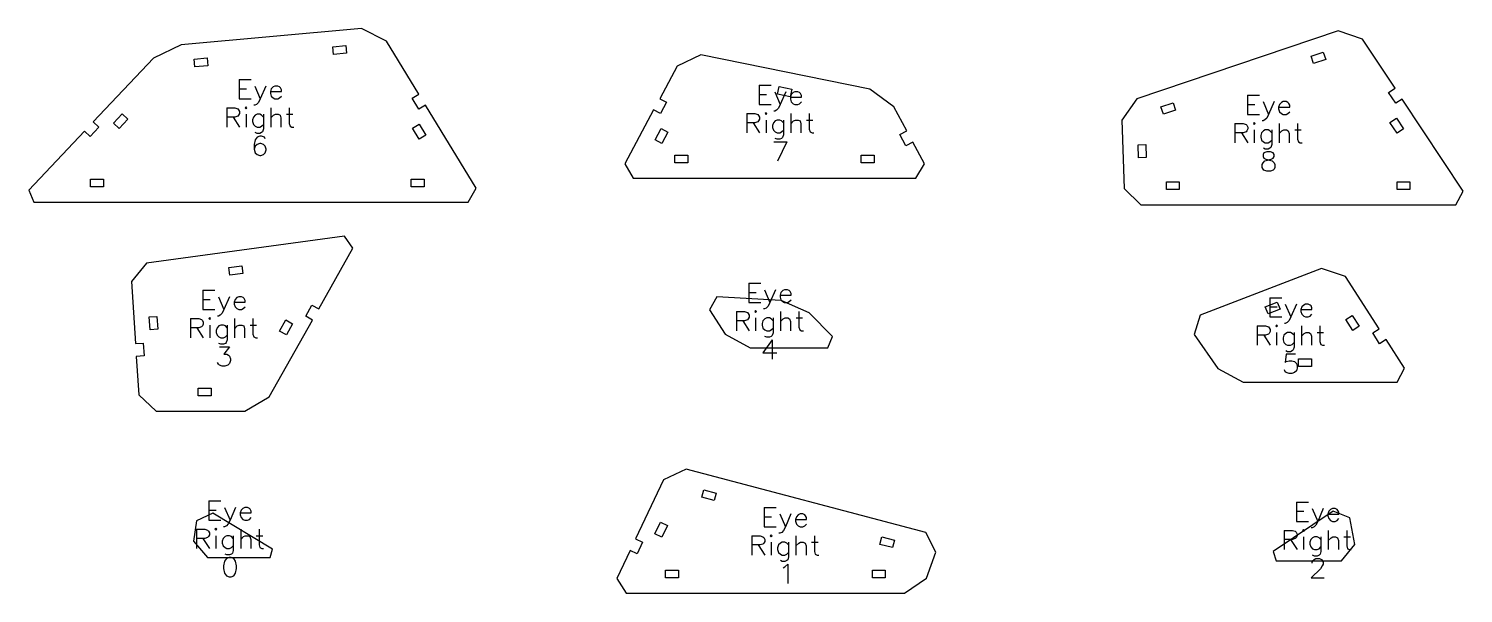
# Model space of a CAD drawing. Header units: metres. Extents: x 17 to 1193, y 15 to 235.
# Drawn here: x 17 to 574, y 15 to 235 of the extents above; entities that cross this region are included whole.
import ezdxf

# ---------------------------------------------------------------- set-up
doc = ezdxf.new("R2010")
doc.units = ezdxf.units.M
doc.layers.add('eye_right_cuts', color=1, linetype='Continuous')
doc.layers.add('eye_right_marks', color=2, linetype='Continuous')

msp = doc.modelspace()

# ---------------------------------------------------------------- linework, layer by layer
at = {"layer": 'eye_right_cuts'}
for points in [[(18.58, 167.15), (187.37, 167.15), (190.42, 172.57), (170.75, 204.86), (168.18, 203.3), (165.58, 207.57), (168.14, 209.13), (155.57, 229.77), (145.94, 234.63), (75.81, 228.34), (65.13, 223.16), (41.7, 198.36), (43.89, 196.3), (40.45, 192.67), (38.27, 194.73), (16.59, 171.77)], [(448.68, 166.1), (571.07, 166.1), (573.91, 171.39), (550.15, 207.27), (547.65, 205.61), (544.89, 209.78), (547.39, 211.44), (534.76, 230.51), (525.24, 233.77), (447.12, 207.37), (441.3, 198.99), (442.13, 172.44)], [(85.87, 223.22), (86.14, 220.23), (81.16, 219.79), (80.89, 222.78)], [(139.75, 228.05), (140.02, 225.06), (135.04, 224.62), (134.77, 227.6)], [(251.48, 176.44), (361.22, 176.44), (364.57, 182.03), (360.04, 190.46), (357.4, 189.04), (355.03, 193.45), (357.67, 194.87), (352.65, 204.22), (343.42, 211.08), (277.72, 224.4), (268.5, 220.07), (261.72, 207.4), (264.36, 205.99), (262, 201.58), (259.36, 203), (248.13, 182.03)], [(519.51, 225.5), (520.47, 222.65), (515.73, 221.05), (514.77, 223.9)], [(313.04, 211.12), (312.44, 208.18), (307.54, 209.17), (308.14, 212.11)], [(52.93, 201.51), (55.11, 199.45), (51.68, 195.82), (49.5, 197.88)], [(461.19, 205.79), (462.15, 202.95), (457.41, 201.35), (456.45, 204.19)], [(170.82, 193.2), (168.26, 191.64), (165.66, 195.91), (168.22, 197.47)], [(262.29, 195.76), (264.93, 194.34), (262.57, 189.93), (259.92, 191.35)], [(550.67, 195.62), (548.17, 193.96), (545.41, 198.13), (547.91, 199.79)], [(447.6, 189.43), (450.6, 189.52), (450.76, 184.52), (447.76, 184.43)], [(267.66, 182.44), (267.66, 185.44), (272.66, 185.44), (272.66, 182.44)], [(340.02, 182.44), (340.02, 185.44), (345.02, 185.44), (345.02, 182.44)], [(40.61, 173.15), (40.61, 176.15), (45.61, 176.15), (45.61, 173.15)], [(165.2, 173.15), (165.2, 176.15), (170.2, 176.15), (170.2, 173.15)], [(458.55, 172.1), (458.55, 175.1), (463.55, 175.1), (463.55, 172.1)], [(548.16, 172.1), (548.16, 175.1), (553.16, 175.1), (553.16, 172.1)], [(66.12, 85.85), (100.59, 85.85), (110.04, 91.39), (126.81, 121.3), (124.19, 122.76), (126.64, 127.12), (129.25, 125.66), (142.5, 149.28), (139.31, 153.96), (62.4, 143.45), (56.51, 136.26), (58.07, 112.18), (61.06, 112.37), (61.39, 107.38), (58.39, 107.19), (59.36, 92.19)], [(99.34, 142.44), (99.75, 139.47), (94.79, 138.8), (94.39, 141.77)], [(488.45, 97.2), (548.17, 97.2), (551.1, 102.54), (543.93, 113.72), (541.4, 112.1), (538.71, 116.31), (541.23, 117.93), (528.2, 138.25), (518.84, 141.32), (471.69, 123.23), (469.36, 115.72), (478.5, 102.43)], [(296.88, 110.47), (327.06, 110.47), (328.91, 114.95), (319.74, 124.08), (308.9, 128.92), (283.97, 130.33), (281.04, 125.34), (287.12, 115.82)], [(501.66, 128.3), (502.73, 125.5), (498.06, 123.71), (496.99, 126.51)], [(63.41, 122.55), (66.41, 122.74), (66.73, 117.75), (63.73, 117.56)], [(533.48, 118.9), (530.96, 117.28), (528.26, 121.49), (530.78, 123.11)], [(116.68, 115.51), (114.07, 116.97), (116.51, 121.34), (119.13, 119.87)], [(509.95, 103.2), (509.95, 106.2), (514.95, 106.2), (514.95, 103.2)], [(82.44, 91.85), (82.44, 94.85), (87.44, 94.85), (87.44, 91.85)], [(248.69, 15.03), (356.79, 15.03), (365.33, 20.99), (369.02, 31.1), (365.07, 38.69), (272.01, 63.28), (263.16, 59.16), (252.33, 36.21), (255.05, 34.93), (252.91, 30.41), (250.2, 31.69), (245.05, 20.77)], [(283.66, 53.99), (282.9, 51.09), (278.06, 52.37), (278.83, 55.27)], [(86.02, 29), (110.45, 29), (111.36, 32.27), (88.15, 46.23), (81.78, 43.22), (80.6, 35.28)], [(501.19, 27.73), (526.53, 27.73), (531.71, 33.97), (529.78, 44.36), (523.36, 47.04), (500.1, 31.29)], [(262.03, 42.7), (264.74, 41.42), (262.61, 36.9), (259.89, 38.18)], [(352.88, 35.7), (352.11, 32.8), (347.28, 34.08), (348.04, 36.98)], [(264.04, 21.03), (264.04, 24.03), (269.04, 24.03), (269.04, 21.03)], [(344.35, 21.03), (344.35, 24.03), (349.35, 24.03), (349.35, 21.03)]]:
    msp.add_lwpolyline(points, close=True, dxfattribs=at)
at = {"layer": 'eye_right_marks'}
for p, q in [((98.33, 214.83), (98.33, 207.33)), ((98.33, 214.83), (102.98, 214.83)), ((104.4, 212.33), (106.55, 207.33)), ((108.69, 212.33), (106.55, 207.33)), ((111.55, 211.97), (110.83, 211.26)), ((112.26, 212.33), (111.55, 211.97)), ((113.33, 212.33), (112.26, 212.33)), ((114.05, 211.97), (113.33, 212.33)), ((114.4, 211.62), (114.05, 211.97)), ((300.35, 212.6), (300.35, 205.1)), ((300.35, 212.6), (304.99, 212.6)), ((98.33, 211.26), (101.19, 211.26)), ((98.33, 207.33), (102.98, 207.33)), ((106.55, 207.33), (105.83, 205.9)), ((110.83, 211.26), (110.48, 210.19)), ((110.48, 210.19), (114.76, 210.19)), ((110.48, 210.19), (110.48, 209.47)), ((110.48, 209.47), (110.83, 208.4)), ((110.83, 208.4), (111.55, 207.69)), ((111.55, 207.69), (112.26, 207.33)), ((112.26, 207.33), (113.33, 207.33)), ((113.33, 207.33), (114.05, 207.69)), ((114.05, 207.69), (114.76, 208.4)), ((114.76, 210.9), (114.4, 211.62)), ((114.76, 210.19), (114.76, 210.9)), ((300.35, 209.03), (303.21, 209.03)), ((306.42, 210.1), (308.56, 205.1)), ((310.71, 210.1), (308.56, 205.1)), ((312.85, 209.03), (312.49, 207.96)), ((312.49, 207.96), (316.78, 207.96)), ((312.49, 207.96), (312.49, 207.24)), ((312.49, 207.24), (312.85, 206.17)), ((313.56, 209.74), (312.85, 209.03)), ((314.28, 210.1), (313.56, 209.74)), ((315.35, 210.1), (314.28, 210.1)), ((316.06, 209.74), (315.35, 210.1)), ((316.42, 209.38), (316.06, 209.74)), ((316.78, 208.67), (316.42, 209.38)), ((316.78, 207.96), (316.78, 208.67)), ((490.03, 208.75), (490.03, 201.25)), ((490.03, 208.75), (494.68, 208.75)), ((496.1, 206.25), (498.25, 201.25)), ((500.39, 206.25), (498.25, 201.25)), ((503.96, 206.25), (503.25, 205.9)), ((505.03, 206.25), (503.96, 206.25)), ((505.75, 205.9), (505.03, 206.25)), ((93.51, 203.83), (93.51, 196.33)), ((93.51, 203.83), (96.73, 203.83)), ((96.73, 203.83), (97.8, 203.47)), ((97.8, 203.47), (98.15, 203.12)), ((98.15, 200.97), (97.8, 200.62)), ((98.15, 203.12), (98.51, 202.4)), ((98.51, 201.69), (98.15, 200.97)), ((98.51, 202.4), (98.51, 201.69)), ((101.01, 204.19), (100.65, 203.83)), ((100.65, 203.83), (101.01, 203.47)), ((101.37, 203.83), (101.01, 204.19)), ((101.01, 203.47), (101.37, 203.83)), ((101.01, 201.33), (101.01, 196.33)), ((104.58, 200.97), (103.87, 200.26)), ((104.4, 204.83), (104.05, 204.83)), ((105.12, 205.19), (104.4, 204.83)), ((105.3, 201.33), (104.58, 200.97)), ((105.83, 205.9), (105.12, 205.19)), ((106.37, 201.33), (105.3, 201.33)), ((107.08, 200.97), (106.37, 201.33)), ((107.8, 200.26), (107.08, 200.97)), ((107.8, 201.33), (107.8, 195.62)), ((110.65, 203.83), (110.65, 196.33)), ((110.65, 199.9), (111.73, 200.97)), ((111.73, 200.97), (112.44, 201.33)), ((112.44, 201.33), (113.51, 201.33)), ((113.51, 201.33), (114.23, 200.97)), ((114.23, 200.97), (114.58, 199.9)), ((116.73, 201.33), (119.23, 201.33)), ((117.8, 203.83), (117.8, 197.76)), ((295.53, 201.6), (295.53, 194.1)), ((295.53, 201.6), (298.74, 201.6)), ((298.74, 201.6), (299.81, 201.24)), ((299.81, 201.24), (300.17, 200.88)), ((300.17, 200.88), (300.53, 200.17)), ((300.35, 205.1), (304.99, 205.1)), ((303.03, 201.96), (302.67, 201.6)), ((302.67, 201.6), (303.03, 201.24)), ((303.39, 201.6), (303.03, 201.96)), ((303.03, 201.24), (303.39, 201.6)), ((306.42, 202.6), (306.06, 202.6)), ((307.14, 202.96), (306.42, 202.6)), ((307.85, 203.67), (307.14, 202.96)), ((308.56, 205.1), (307.85, 203.67)), ((312.67, 201.6), (312.67, 194.1)), ((312.85, 206.17), (313.56, 205.46)), ((313.56, 205.46), (314.28, 205.1)), ((314.28, 205.1), (315.35, 205.1)), ((315.35, 205.1), (316.06, 205.46)), ((316.06, 205.46), (316.78, 206.17)), ((319.81, 201.6), (319.81, 195.53)), ((490.03, 205.18), (492.89, 205.18)), ((490.03, 201.25), (494.68, 201.25)), ((498.25, 201.25), (497.53, 199.82)), ((502.53, 205.18), (502.18, 204.11)), ((502.18, 204.11), (506.46, 204.11)), ((502.18, 204.11), (502.18, 203.4)), ((502.18, 203.4), (502.53, 202.32)), ((503.25, 205.9), (502.53, 205.18)), ((502.53, 202.32), (503.25, 201.61)), ((503.25, 201.61), (503.96, 201.25)), ((503.96, 201.25), (505.03, 201.25)), ((505.03, 201.25), (505.75, 201.61)), ((506.1, 205.54), (505.75, 205.9)), ((505.75, 201.61), (506.46, 202.32)), ((506.46, 204.82), (506.1, 205.54)), ((506.46, 204.11), (506.46, 204.82)), ((96.73, 200.26), (93.51, 200.26)), ((96.01, 200.26), (98.51, 196.33)), ((97.8, 200.62), (96.73, 200.26)), ((103.87, 200.26), (103.51, 199.19)), ((103.51, 199.19), (103.51, 198.47)), ((103.51, 198.47), (103.87, 197.4)), ((103.87, 197.4), (104.58, 196.69)), ((104.58, 196.69), (105.3, 196.33)), ((105.3, 196.33), (106.37, 196.33)), ((106.37, 196.33), (107.08, 196.69)), ((107.08, 196.69), (107.8, 197.4)), ((107.8, 195.62), (107.44, 194.54)), ((114.58, 199.9), (114.58, 196.33)), ((117.8, 197.76), (118.15, 196.69)), ((118.15, 196.69), (118.87, 196.33)), ((118.87, 196.33), (119.58, 196.33)), ((298.74, 198.03), (295.53, 198.03)), ((298.03, 198.03), (300.53, 194.1)), ((299.81, 198.38), (298.74, 198.03)), ((300.17, 198.74), (299.81, 198.38)), ((300.53, 199.46), (300.17, 198.74)), ((300.53, 200.17), (300.53, 199.46)), ((303.03, 199.1), (303.03, 194.1)), ((305.89, 198.03), (305.53, 196.96)), ((305.53, 196.96), (305.53, 196.24)), ((305.53, 196.24), (305.89, 195.17)), ((306.6, 198.74), (305.89, 198.03)), ((305.89, 195.17), (306.6, 194.46)), ((307.31, 199.1), (306.6, 198.74)), ((308.39, 199.1), (307.31, 199.1)), ((309.1, 198.74), (308.39, 199.1)), ((309.81, 198.03), (309.1, 198.74)), ((309.1, 194.46), (309.81, 195.17)), ((309.81, 199.1), (309.81, 193.38)), ((312.67, 197.67), (313.74, 198.74)), ((313.74, 198.74), (314.46, 199.1)), ((314.46, 199.1), (315.53, 199.1)), ((315.53, 199.1), (316.24, 198.74)), ((316.24, 198.74), (316.6, 197.67)), ((316.6, 197.67), (316.6, 194.1)), ((318.74, 199.1), (321.24, 199.1)), ((319.81, 195.53), (320.17, 194.46)), ((485.21, 197.75), (485.21, 190.25)), ((485.21, 197.75), (488.43, 197.75)), ((488.43, 197.75), (489.5, 197.4)), ((489.5, 197.4), (489.85, 197.04)), ((489.85, 197.04), (490.21, 196.32)), ((490.21, 195.61), (489.85, 194.9)), ((490.21, 196.32), (490.21, 195.61)), ((492.71, 198.11), (492.35, 197.75)), ((492.35, 197.75), (492.71, 197.4)), ((493.07, 197.75), (492.71, 198.11)), ((492.71, 197.4), (493.07, 197.75)), ((492.71, 195.25), (492.71, 190.25)), ((496.1, 198.75), (495.75, 198.75)), ((496.82, 199.11), (496.1, 198.75)), ((497, 195.25), (496.28, 194.9)), ((497.53, 199.82), (496.82, 199.11)), ((498.07, 195.25), (497, 195.25)), ((498.78, 194.9), (498.07, 195.25)), ((499.5, 195.25), (499.5, 189.54)), ((502.35, 197.75), (502.35, 190.25)), ((503.43, 194.9), (504.14, 195.25)), ((504.14, 195.25), (505.21, 195.25)), ((505.21, 195.25), (505.93, 194.9)), ((508.43, 195.25), (510.93, 195.25)), ((509.5, 197.75), (509.5, 191.68)), ((104.58, 191.4), (104.23, 189.62)), ((104.23, 189.62), (104.23, 187.83)), ((105.3, 193.83), (104.58, 194.19)), ((105.3, 192.47), (104.58, 191.4)), ((105.3, 189.62), (104.58, 188.9)), ((106.37, 193.83), (105.3, 193.83)), ((106.37, 192.83), (105.3, 192.47)), ((106.37, 189.97), (105.3, 189.62)), ((107.08, 194.19), (106.37, 193.83)), ((107.08, 192.83), (106.37, 192.83)), ((106.73, 189.97), (106.37, 189.97)), ((107.8, 189.62), (106.73, 189.97)), ((107.44, 194.54), (107.08, 194.19)), ((108.15, 192.47), (107.08, 192.83)), ((108.51, 188.9), (107.8, 189.62)), ((108.51, 191.76), (108.15, 192.47)), ((306.06, 190.6), (311.06, 190.6)), ((306.6, 194.46), (307.31, 194.1)), ((307.31, 191.6), (306.6, 191.96)), ((307.31, 194.1), (308.39, 194.1)), ((308.39, 191.6), (307.31, 191.6)), ((311.06, 190.6), (307.49, 183.1)), ((308.39, 194.1), (309.1, 194.46)), ((309.1, 191.96), (308.39, 191.6)), ((309.46, 192.31), (309.1, 191.96)), ((309.81, 193.38), (309.46, 192.31)), ((320.17, 194.46), (320.89, 194.1)), ((320.89, 194.1), (321.6, 194.1)), ((488.43, 194.18), (485.21, 194.18)), ((487.71, 194.18), (490.21, 190.25)), ((489.5, 194.54), (488.43, 194.18)), ((489.85, 194.9), (489.5, 194.54)), ((495.57, 194.18), (495.21, 193.11)), ((495.21, 193.11), (495.21, 192.4)), ((495.21, 192.4), (495.57, 191.32)), ((496.28, 194.9), (495.57, 194.18)), ((495.57, 191.32), (496.28, 190.61)), ((496.28, 190.61), (497, 190.25)), ((497, 190.25), (498.07, 190.25)), ((498.07, 190.25), (498.78, 190.61)), ((499.5, 194.18), (498.78, 194.9)), ((498.78, 190.61), (499.5, 191.32)), ((499.5, 189.54), (499.14, 188.47)), ((502.35, 193.82), (503.43, 194.9)), ((505.93, 194.9), (506.28, 193.82)), ((506.28, 193.82), (506.28, 190.25)), ((509.5, 191.68), (509.85, 190.61)), ((509.85, 190.61), (510.57, 190.25)), ((510.57, 190.25), (511.28, 190.25)), ((104.58, 188.9), (104.23, 187.83)), ((104.23, 187.83), (104.58, 186.4)), ((104.58, 186.4), (105.3, 185.69)), ((105.3, 185.69), (106.37, 185.33)), ((106.37, 185.33), (106.73, 185.33)), ((106.73, 185.33), (107.8, 185.69)), ((107.8, 185.69), (108.51, 186.4)), ((108.87, 187.83), (108.51, 188.9)), ((108.51, 186.4), (108.87, 187.47)), ((108.87, 187.47), (108.87, 187.83)), ((496.46, 186.4), (496.1, 185.68)), ((496.1, 185.68), (496.1, 184.97)), ((496.1, 184.97), (496.46, 184.25)), ((497, 187.75), (496.28, 188.11)), ((497.53, 186.75), (496.46, 186.4)), ((496.46, 184.25), (497.18, 183.9)), ((498.07, 187.75), (497, 187.75)), ((498.96, 186.75), (497.53, 186.75)), ((498.78, 188.11), (498.07, 187.75)), ((499.14, 188.47), (498.78, 188.11)), ((500.03, 186.4), (498.96, 186.75)), ((499.32, 183.9), (500.03, 184.25)), ((500.39, 185.68), (500.03, 186.4)), ((500.03, 184.25), (500.39, 184.97)), ((500.39, 184.97), (500.39, 185.68)), ((495.75, 181.75), (496.1, 182.47)), ((495.75, 180.68), (495.75, 181.75)), ((496.1, 179.97), (495.75, 180.68)), ((496.1, 182.47), (496.82, 183.18)), ((496.46, 179.61), (496.1, 179.97)), ((497.53, 179.25), (496.46, 179.61)), ((496.82, 183.18), (497.89, 183.54)), ((497.18, 183.9), (498.6, 183.54)), ((498.96, 179.25), (497.53, 179.25)), ((497.89, 183.54), (499.32, 183.9)), ((498.6, 183.54), (499.68, 183.18)), ((500.03, 179.61), (498.96, 179.25)), ((499.68, 183.18), (500.39, 182.47)), ((500.39, 179.97), (500.03, 179.61)), ((500.39, 182.47), (500.75, 181.75)), ((500.75, 180.68), (500.39, 179.97)), ((500.75, 181.75), (500.75, 180.68)), ((296.32, 135.61), (296.32, 128.11)), ((296.32, 135.61), (300.96, 135.61)), ((84.24, 132.88), (84.24, 125.38)), ((84.24, 132.88), (88.89, 132.88)), ((84.24, 129.31), (87.1, 129.31)), ((90.31, 130.38), (92.46, 125.38)), ((94.6, 130.38), (92.46, 125.38)), ((96.74, 129.31), (96.39, 128.24)), ((96.39, 128.24), (100.67, 128.24)), ((96.39, 128.24), (96.39, 127.52)), ((97.46, 130.02), (96.74, 129.31)), ((98.17, 130.38), (97.46, 130.02)), ((99.24, 130.38), (98.17, 130.38)), ((99.96, 130.02), (99.24, 130.38)), ((100.31, 129.67), (99.96, 130.02)), ((100.67, 128.95), (100.31, 129.67)), ((100.67, 128.24), (100.67, 128.95)), ((296.32, 132.04), (299.18, 132.04)), ((302.39, 133.11), (304.53, 128.11)), ((306.68, 133.11), (304.53, 128.11)), ((308.82, 132.04), (308.46, 130.97)), ((308.46, 130.97), (312.75, 130.97)), ((308.46, 130.97), (308.46, 130.26)), ((308.46, 130.26), (308.82, 129.19)), ((309.53, 132.76), (308.82, 132.04)), ((308.82, 129.19), (309.53, 128.47)), ((310.25, 133.11), (309.53, 132.76)), ((309.53, 128.47), (310.25, 128.11)), ((311.32, 133.11), (310.25, 133.11)), ((312.03, 132.76), (311.32, 133.11)), ((311.32, 128.11), (312.03, 128.47)), ((312.39, 132.4), (312.03, 132.76)), ((312.03, 128.47), (312.75, 129.19)), ((312.75, 131.69), (312.39, 132.4)), ((312.75, 130.97), (312.75, 131.69)), ((498.7, 130), (498.7, 122.5)), ((498.7, 130), (503.35, 130)), ((84.24, 125.38), (88.89, 125.38)), ((90.31, 122.88), (89.96, 122.88)), ((91.03, 123.24), (90.31, 122.88)), ((91.74, 123.95), (91.03, 123.24)), ((92.46, 125.38), (91.74, 123.95)), ((96.39, 127.52), (96.74, 126.45)), ((96.74, 126.45), (97.46, 125.74)), ((97.46, 125.74), (98.17, 125.38)), ((98.17, 125.38), (99.24, 125.38)), ((99.24, 125.38), (99.96, 125.74)), ((99.96, 125.74), (100.67, 126.45)), ((291.5, 124.61), (291.5, 117.11)), ((291.5, 124.61), (294.71, 124.61)), ((294.71, 124.61), (295.78, 124.26)), ((295.78, 124.26), (296.14, 123.9)), ((296.14, 123.9), (296.5, 123.19)), ((296.32, 128.11), (300.96, 128.11)), ((296.5, 123.19), (296.5, 122.47)), ((299, 124.97), (298.64, 124.61)), ((298.64, 124.61), (299, 124.26)), ((299.35, 124.61), (299, 124.97)), ((299, 124.26), (299.35, 124.61)), ((302.39, 125.61), (302.03, 125.61)), ((303.1, 125.97), (302.39, 125.61)), ((303.82, 126.69), (303.1, 125.97)), ((304.53, 128.11), (303.82, 126.69)), ((308.64, 124.61), (308.64, 117.11)), ((310.25, 128.11), (311.32, 128.11)), ((315.78, 124.61), (315.78, 118.54)), ((498.7, 126.43), (501.56, 126.43)), ((504.77, 127.5), (506.92, 122.5)), ((509.06, 127.5), (506.92, 122.5)), ((511.2, 126.43), (510.85, 125.36)), ((510.85, 125.36), (515.13, 125.36)), ((510.85, 125.36), (510.85, 124.64)), ((510.85, 124.64), (511.2, 123.57)), ((511.92, 127.14), (511.2, 126.43)), ((511.2, 123.57), (511.92, 122.86)), ((512.63, 127.5), (511.92, 127.14)), ((511.92, 122.86), (512.63, 122.5)), ((513.7, 127.5), (512.63, 127.5)), ((514.42, 127.14), (513.7, 127.5)), ((513.7, 122.5), (514.42, 122.86)), ((514.77, 126.79), (514.42, 127.14)), ((514.42, 122.86), (515.13, 123.57)), ((515.13, 126.07), (514.77, 126.79)), ((515.13, 125.36), (515.13, 126.07)), ((79.42, 121.88), (79.42, 114.38)), ((79.42, 121.88), (82.64, 121.88)), ((82.64, 118.31), (79.42, 118.31)), ((81.92, 118.31), (84.42, 114.38)), ((82.64, 121.88), (83.71, 121.52)), ((83.71, 118.67), (82.64, 118.31)), ((83.71, 121.52), (84.06, 121.17)), ((84.06, 119.02), (83.71, 118.67)), ((84.06, 121.17), (84.42, 120.45)), ((84.42, 119.74), (84.06, 119.02)), ((84.42, 120.45), (84.42, 119.74)), ((86.92, 122.24), (86.56, 121.88)), ((86.56, 121.88), (86.92, 121.52)), ((87.28, 121.88), (86.92, 122.24)), ((86.92, 121.52), (87.28, 121.88)), ((86.92, 119.38), (86.92, 114.38)), ((89.78, 118.31), (89.42, 117.24)), ((89.42, 117.24), (89.42, 116.52)), ((90.49, 119.02), (89.78, 118.31)), ((91.21, 119.38), (90.49, 119.02)), ((92.28, 119.38), (91.21, 119.38)), ((92.99, 119.02), (92.28, 119.38)), ((93.71, 118.31), (92.99, 119.02)), ((93.71, 119.38), (93.71, 113.67)), ((96.56, 121.88), (96.56, 114.38)), ((96.56, 117.95), (97.64, 119.02)), ((97.64, 119.02), (98.35, 119.38)), ((98.35, 119.38), (99.42, 119.38)), ((99.42, 119.38), (100.14, 119.02)), ((100.14, 119.02), (100.49, 117.95)), ((100.49, 117.95), (100.49, 114.38)), ((102.64, 119.38), (105.14, 119.38)), ((103.71, 121.88), (103.71, 115.81)), ((294.71, 121.04), (291.5, 121.04)), ((294, 121.04), (296.5, 117.11)), ((295.78, 121.4), (294.71, 121.04)), ((296.14, 121.76), (295.78, 121.4)), ((296.5, 122.47), (296.14, 121.76)), ((299, 122.11), (299, 117.11)), ((301.85, 121.04), (301.5, 119.97)), ((301.5, 119.97), (301.5, 119.26)), ((301.5, 119.26), (301.85, 118.19)), ((302.57, 121.76), (301.85, 121.04)), ((301.85, 118.19), (302.57, 117.47)), ((303.28, 122.11), (302.57, 121.76)), ((302.57, 117.47), (303.28, 117.11)), ((304.35, 122.11), (303.28, 122.11)), ((303.28, 117.11), (304.35, 117.11)), ((305.07, 121.76), (304.35, 122.11)), ((304.35, 117.11), (305.07, 117.47)), ((305.78, 121.04), (305.07, 121.76)), ((305.07, 117.47), (305.78, 118.19)), ((305.78, 122.11), (305.78, 116.4)), ((308.64, 120.69), (309.71, 121.76)), ((309.71, 121.76), (310.43, 122.11)), ((310.43, 122.11), (311.5, 122.11)), ((311.5, 122.11), (312.21, 121.76)), ((312.21, 121.76), (312.57, 120.69)), ((312.57, 120.69), (312.57, 117.11)), ((314.71, 122.11), (317.21, 122.11)), ((315.78, 118.54), (316.14, 117.47)), ((316.14, 117.47), (316.85, 117.11)), ((316.85, 117.11), (317.57, 117.11)), ((493.88, 119), (493.88, 111.5)), ((493.88, 119), (497.1, 119)), ((497.1, 119), (498.17, 118.64)), ((498.17, 118.64), (498.52, 118.29)), ((498.52, 118.29), (498.88, 117.57)), ((498.7, 122.5), (503.35, 122.5)), ((498.88, 117.57), (498.88, 116.86)), ((501.38, 119.36), (501.02, 119)), ((501.02, 119), (501.38, 118.64)), ((501.74, 119), (501.38, 119.36)), ((501.38, 118.64), (501.74, 119)), ((504.77, 120), (504.42, 120)), ((505.49, 120.36), (504.77, 120)), ((506.2, 121.07), (505.49, 120.36)), ((506.92, 122.5), (506.2, 121.07)), ((511.02, 119), (511.02, 111.5)), ((512.63, 122.5), (513.7, 122.5)), ((518.17, 119), (518.17, 112.93)), ((89.42, 116.52), (89.78, 115.45)), ((89.78, 115.45), (90.49, 114.74)), ((90.49, 114.74), (91.21, 114.38)), ((91.21, 111.88), (90.49, 112.24)), ((91.21, 114.38), (92.28, 114.38)), ((92.28, 111.88), (91.21, 111.88)), ((92.28, 114.38), (92.99, 114.74)), ((92.99, 112.24), (92.28, 111.88)), ((92.99, 114.74), (93.71, 115.45)), ((93.35, 112.59), (92.99, 112.24)), ((93.71, 113.67), (93.35, 112.59)), ((103.71, 115.81), (104.06, 114.74)), ((104.06, 114.74), (104.78, 114.38)), ((104.78, 114.38), (105.49, 114.38)), ((305.43, 113.61), (301.85, 108.61)), ((303.28, 114.61), (302.57, 114.97)), ((304.35, 114.61), (303.28, 114.61)), ((305.07, 114.97), (304.35, 114.61)), ((305.43, 115.33), (305.07, 114.97)), ((305.78, 116.4), (305.43, 115.33)), ((305.43, 113.61), (305.43, 106.11)), ((497.1, 115.43), (493.88, 115.43)), ((496.38, 115.43), (498.88, 111.5)), ((498.17, 115.79), (497.1, 115.43)), ((498.52, 116.14), (498.17, 115.79)), ((498.88, 116.86), (498.52, 116.14)), ((501.38, 116.5), (501.38, 111.5)), ((504.24, 115.43), (503.88, 114.36)), ((503.88, 114.36), (503.88, 113.64)), ((503.88, 113.64), (504.24, 112.57)), ((504.95, 116.14), (504.24, 115.43)), ((504.24, 112.57), (504.95, 111.86)), ((505.67, 116.5), (504.95, 116.14)), ((504.95, 111.86), (505.67, 111.5)), ((506.74, 116.5), (505.67, 116.5)), ((505.67, 111.5), (506.74, 111.5)), ((507.45, 116.14), (506.74, 116.5)), ((506.74, 111.5), (507.45, 111.86)), ((508.17, 115.43), (507.45, 116.14)), ((507.45, 111.86), (508.17, 112.57)), ((508.17, 116.5), (508.17, 110.79)), ((511.02, 115.07), (512.1, 116.14)), ((512.1, 116.14), (512.81, 116.5)), ((512.81, 116.5), (513.88, 116.5)), ((513.88, 116.5), (514.6, 116.14)), ((514.6, 116.14), (514.95, 115.07)), ((514.95, 115.07), (514.95, 111.5)), ((517.1, 116.5), (519.6, 116.5)), ((518.17, 112.93), (518.52, 111.86)), ((518.52, 111.86), (519.24, 111.5)), ((519.24, 111.5), (519.95, 111.5)), ((90.67, 110.88), (94.6, 110.88)), ((94.6, 110.88), (92.46, 108.02)), ((92.46, 108.02), (93.53, 108.02)), ((93.53, 108.02), (94.24, 107.67)), ((94.24, 107.67), (94.6, 107.31)), ((94.6, 107.31), (94.96, 106.24)), ((94.96, 106.24), (94.96, 105.52)), ((301.85, 108.61), (307.21, 108.61)), ((505.13, 108), (504.77, 104.79)), ((505.67, 109), (504.95, 109.36)), ((508.7, 108), (505.13, 108)), ((506.74, 109), (505.67, 109)), ((507.45, 109.36), (506.74, 109)), ((507.81, 109.72), (507.45, 109.36)), ((508.17, 110.79), (507.81, 109.72)), ((90.31, 104.09), (89.96, 104.81)), ((90.67, 103.74), (90.31, 104.09)), ((91.74, 103.38), (90.67, 103.74)), ((92.81, 103.38), (91.74, 103.38)), ((93.89, 103.74), (92.81, 103.38)), ((94.6, 104.45), (93.89, 103.74)), ((94.96, 105.52), (94.6, 104.45)), ((504.77, 101.22), (504.42, 101.93)), ((504.77, 104.79), (505.13, 105.14)), ((505.13, 100.86), (504.77, 101.22)), ((505.13, 105.14), (506.2, 105.5)), ((506.2, 100.5), (505.13, 100.86)), ((506.2, 105.5), (507.27, 105.5)), ((507.27, 100.5), (506.2, 100.5)), ((507.27, 105.5), (508.35, 105.14)), ((508.35, 100.86), (507.27, 100.5)), ((508.35, 105.14), (509.06, 104.43)), ((509.06, 101.57), (508.35, 100.86)), ((509.06, 104.43), (509.42, 103.36)), ((509.42, 102.64), (509.06, 101.57)), ((509.42, 103.36), (509.42, 102.64)), ((86.62, 50.94), (86.62, 43.44)), ((86.62, 50.94), (91.26, 50.94)), ((509.13, 50.52), (509.13, 43.02)), ((509.13, 50.52), (513.78, 50.52)), ((86.62, 47.37), (89.48, 47.37)), ((92.69, 48.44), (94.83, 43.44)), ((96.98, 48.44), (94.83, 43.44)), ((99.12, 47.37), (98.76, 46.3)), ((98.76, 46.3), (103.05, 46.3)), ((98.76, 46.3), (98.76, 45.58)), ((98.76, 45.58), (99.12, 44.51)), ((99.83, 48.08), (99.12, 47.37)), ((100.55, 48.44), (99.83, 48.08)), ((101.62, 48.44), (100.55, 48.44)), ((102.33, 48.08), (101.62, 48.44)), ((102.69, 47.73), (102.33, 48.08)), ((103.05, 47.01), (102.69, 47.73)), ((103.05, 46.3), (103.05, 47.01)), ((302.34, 48.4), (302.34, 40.9)), ((302.34, 48.4), (306.98, 48.4)), ((302.34, 44.83), (305.19, 44.83)), ((308.41, 45.9), (310.55, 40.9)), ((312.69, 45.9), (310.55, 40.9)), ((314.84, 44.83), (314.48, 43.75)), ((315.55, 45.54), (314.84, 44.83)), ((316.26, 45.9), (315.55, 45.54)), ((317.34, 45.9), (316.26, 45.9)), ((318.05, 45.54), (317.34, 45.9)), ((318.41, 45.18), (318.05, 45.54)), ((318.76, 44.47), (318.41, 45.18)), ((509.13, 46.95), (511.99, 46.95)), ((515.21, 48.02), (517.35, 43.02)), ((519.49, 48.02), (517.35, 43.02)), ((521.63, 46.95), (521.28, 45.88)), ((521.28, 45.88), (525.56, 45.88)), ((521.28, 45.88), (521.28, 45.16)), ((521.28, 45.16), (521.63, 44.09)), ((522.35, 47.66), (521.63, 46.95)), ((523.06, 48.02), (522.35, 47.66)), ((524.13, 48.02), (523.06, 48.02)), ((524.85, 47.66), (524.13, 48.02)), ((525.21, 47.3), (524.85, 47.66)), ((525.56, 46.59), (525.21, 47.3)), ((525.56, 45.88), (525.56, 46.59)), ((81.8, 39.94), (81.8, 32.44)), ((81.8, 39.94), (85.01, 39.94)), ((85.01, 39.94), (86.08, 39.58)), ((86.08, 39.58), (86.44, 39.23)), ((86.44, 39.23), (86.8, 38.51)), ((86.62, 43.44), (91.26, 43.44)), ((89.3, 40.3), (88.94, 39.94)), ((88.94, 39.94), (89.3, 39.58)), ((89.65, 39.94), (89.3, 40.3)), ((89.3, 39.58), (89.65, 39.94)), ((92.69, 40.94), (92.33, 40.94)), ((93.4, 41.3), (92.69, 40.94)), ((94.12, 42.01), (93.4, 41.3)), ((94.83, 43.44), (94.12, 42.01)), ((98.94, 39.94), (98.94, 32.44)), ((99.12, 44.51), (99.83, 43.8)), ((99.83, 43.8), (100.55, 43.44)), ((100.55, 43.44), (101.62, 43.44)), ((101.62, 43.44), (102.33, 43.8)), ((102.33, 43.8), (103.05, 44.51)), ((106.08, 39.94), (106.08, 33.87)), ((302.34, 40.9), (306.98, 40.9)), ((309.84, 39.47), (309.12, 38.75)), ((310.55, 40.9), (309.84, 39.47)), ((314.48, 43.75), (318.76, 43.75)), ((314.48, 43.75), (314.48, 43.04)), ((314.48, 43.04), (314.84, 41.97)), ((314.84, 41.97), (315.55, 41.25)), ((315.55, 41.25), (316.26, 40.9)), ((316.26, 40.9), (317.34, 40.9)), ((317.34, 40.9), (318.05, 41.25)), ((318.05, 41.25), (318.76, 41.97)), ((318.76, 43.75), (318.76, 44.47)), ((504.31, 39.52), (504.31, 32.02)), ((504.31, 39.52), (507.53, 39.52)), ((507.53, 39.52), (508.6, 39.16)), ((508.6, 39.16), (508.96, 38.8)), ((509.13, 43.02), (513.78, 43.02)), ((511.81, 39.88), (511.46, 39.52)), ((511.46, 39.52), (511.81, 39.16)), ((512.17, 39.52), (511.81, 39.88)), ((511.81, 39.16), (512.17, 39.52)), ((515.21, 40.52), (514.85, 40.52)), ((515.92, 40.88), (515.21, 40.52)), ((516.63, 41.59), (515.92, 40.88)), ((517.35, 43.02), (516.63, 41.59)), ((521.46, 39.52), (521.46, 32.02)), ((521.63, 44.09), (522.35, 43.38)), ((522.35, 43.38), (523.06, 43.02)), ((523.06, 43.02), (524.13, 43.02)), ((524.13, 43.02), (524.85, 43.38)), ((524.85, 43.38), (525.56, 44.09)), ((528.6, 39.52), (528.6, 33.45)), ((85.01, 36.37), (81.8, 36.37)), ((84.3, 36.37), (86.8, 32.44)), ((86.08, 36.73), (85.01, 36.37)), ((86.44, 37.08), (86.08, 36.73)), ((86.8, 37.8), (86.44, 37.08)), ((86.8, 38.51), (86.8, 37.8)), ((89.3, 37.44), (89.3, 32.44)), ((92.15, 36.37), (91.8, 35.3)), ((91.8, 35.3), (91.8, 34.58)), ((91.8, 34.58), (92.15, 33.51)), ((92.87, 37.08), (92.15, 36.37)), ((92.15, 33.51), (92.87, 32.8)), ((93.58, 37.44), (92.87, 37.08)), ((94.65, 37.44), (93.58, 37.44)), ((95.37, 37.08), (94.65, 37.44)), ((96.08, 36.37), (95.37, 37.08)), ((95.37, 32.8), (96.08, 33.51)), ((96.08, 37.44), (96.08, 31.73)), ((98.94, 36.01), (100.01, 37.08)), ((100.01, 37.08), (100.73, 37.44)), ((100.73, 37.44), (101.8, 37.44)), ((101.8, 37.44), (102.51, 37.08)), ((102.51, 37.08), (102.87, 36.01)), ((102.87, 36.01), (102.87, 32.44)), ((105.01, 37.44), (107.51, 37.44)), ((106.08, 33.87), (106.44, 32.8)), ((297.51, 37.4), (297.51, 29.9)), ((297.51, 37.4), (300.73, 37.4)), ((300.73, 33.83), (297.51, 33.83)), ((300.01, 33.83), (302.51, 29.9)), ((300.73, 37.4), (301.8, 37.04)), ((301.8, 34.18), (300.73, 33.83)), ((301.8, 37.04), (302.16, 36.68)), ((302.16, 34.54), (301.8, 34.18)), ((302.16, 36.68), (302.51, 35.97)), ((302.51, 35.25), (302.16, 34.54)), ((302.51, 35.97), (302.51, 35.25)), ((305.01, 37.75), (304.66, 37.4)), ((304.66, 37.4), (305.01, 37.04)), ((305.37, 37.4), (305.01, 37.75)), ((305.01, 37.04), (305.37, 37.4)), ((305.01, 34.9), (305.01, 29.9)), ((307.87, 33.83), (307.51, 32.75)), ((308.59, 34.54), (307.87, 33.83)), ((308.41, 38.4), (308.05, 38.4)), ((309.12, 38.75), (308.41, 38.4)), ((309.3, 34.9), (308.59, 34.54)), ((310.37, 34.9), (309.3, 34.9)), ((311.09, 34.54), (310.37, 34.9)), ((311.8, 33.83), (311.09, 34.54)), ((311.8, 34.9), (311.8, 29.18)), ((314.66, 37.4), (314.66, 29.9)), ((314.66, 33.47), (315.73, 34.54)), ((315.73, 34.54), (316.44, 34.9)), ((316.44, 34.9), (317.51, 34.9)), ((317.51, 34.9), (318.23, 34.54)), ((318.23, 34.54), (318.59, 33.47)), ((318.59, 33.47), (318.59, 29.9)), ((320.73, 34.9), (323.23, 34.9)), ((321.8, 37.4), (321.8, 31.33)), ((507.53, 35.95), (504.31, 35.95)), ((506.81, 35.95), (509.31, 32.02)), ((508.6, 36.3), (507.53, 35.95)), ((508.96, 36.66), (508.6, 36.3)), ((508.96, 38.8), (509.31, 38.09)), ((509.31, 37.38), (508.96, 36.66)), ((509.31, 38.09), (509.31, 37.38)), ((511.81, 37.02), (511.81, 32.02)), ((514.67, 35.95), (514.31, 34.88)), ((514.31, 34.88), (514.31, 34.16)), ((514.31, 34.16), (514.67, 33.09)), ((515.38, 36.66), (514.67, 35.95)), ((516.1, 37.02), (515.38, 36.66)), ((517.17, 37.02), (516.1, 37.02)), ((517.88, 36.66), (517.17, 37.02)), ((518.6, 35.95), (517.88, 36.66)), ((518.6, 37.02), (518.6, 31.3)), ((521.46, 35.59), (522.53, 36.66)), ((522.53, 36.66), (523.24, 37.02)), ((523.24, 37.02), (524.31, 37.02)), ((524.31, 37.02), (525.03, 36.66)), ((525.03, 36.66), (525.38, 35.59)), ((525.38, 35.59), (525.38, 32.02)), ((527.53, 37.02), (530.03, 37.02)), ((528.6, 33.45), (528.96, 32.38)), ((93.4, 28.58), (92.69, 27.51)), ((92.87, 32.8), (93.58, 32.44)), ((93.58, 29.94), (92.87, 30.3)), ((94.48, 28.94), (93.4, 28.58)), ((93.58, 32.44), (94.65, 32.44)), ((94.65, 29.94), (93.58, 29.94)), ((95.19, 28.94), (94.48, 28.94)), ((94.65, 32.44), (95.37, 32.8)), ((95.37, 30.3), (94.65, 29.94)), ((96.26, 28.58), (95.19, 28.94)), ((95.73, 30.66), (95.37, 30.3)), ((96.08, 31.73), (95.73, 30.66)), ((96.98, 27.51), (96.26, 28.58)), ((106.44, 32.8), (107.15, 32.44)), ((107.15, 32.44), (107.87, 32.44)), ((307.51, 32.75), (307.51, 32.04)), ((307.51, 32.04), (307.87, 30.97)), ((307.87, 30.97), (308.59, 30.25)), ((308.59, 30.25), (309.3, 29.9)), ((309.3, 29.9), (310.37, 29.9)), ((310.37, 29.9), (311.09, 30.25)), ((311.09, 30.25), (311.8, 30.97)), ((311.44, 28.11), (311.09, 27.75)), ((311.8, 29.18), (311.44, 28.11)), ((321.8, 31.33), (322.16, 30.25)), ((322.16, 30.25), (322.87, 29.9)), ((322.87, 29.9), (323.59, 29.9)), ((514.67, 33.09), (515.38, 32.38)), ((515.38, 32.38), (516.1, 32.02)), ((516.1, 29.52), (515.38, 29.88)), ((515.56, 27.8), (515.92, 28.16)), ((515.92, 28.16), (516.63, 28.52)), ((516.1, 32.02), (517.17, 32.02)), ((517.17, 29.52), (516.1, 29.52)), ((516.63, 28.52), (518.06, 28.52)), ((517.17, 32.02), (517.88, 32.38)), ((517.88, 29.88), (517.17, 29.52)), ((517.88, 32.38), (518.6, 33.09)), ((518.24, 30.23), (517.88, 29.88)), ((518.06, 28.52), (518.78, 28.16)), ((518.6, 31.3), (518.24, 30.23)), ((518.78, 28.16), (519.13, 27.8)), ((528.96, 32.38), (529.67, 32.02)), ((529.67, 32.02), (530.38, 32.02)), ((92.69, 27.51), (92.33, 25.73)), ((92.33, 25.73), (92.33, 24.66)), ((92.33, 24.66), (92.69, 22.87)), ((92.69, 22.87), (93.4, 21.8)), ((96.26, 21.8), (96.98, 22.87)), ((97.33, 25.73), (96.98, 27.51)), ((96.98, 22.87), (97.33, 24.66)), ((97.33, 24.66), (97.33, 25.73)), ((309.3, 27.4), (308.59, 27.75)), ((310.37, 27.4), (309.3, 27.4)), ((309.66, 24.97), (310.37, 25.33)), ((311.09, 27.75), (310.37, 27.4)), ((310.37, 25.33), (311.44, 26.4)), ((311.44, 26.4), (311.44, 18.9)), ((518.42, 24.59), (514.85, 21.02)), ((515.21, 27.09), (515.56, 27.8)), ((515.21, 26.73), (515.21, 27.09)), ((519.13, 25.66), (518.42, 24.59)), ((519.13, 27.8), (519.49, 27.09)), ((519.49, 26.38), (519.13, 25.66)), ((519.49, 27.09), (519.49, 26.38)), ((93.4, 21.8), (94.48, 21.44)), ((94.48, 21.44), (95.19, 21.44)), ((95.19, 21.44), (96.26, 21.8)), ((514.85, 21.02), (519.85, 21.02))]:
    msp.add_line(p, q, dxfattribs=at)

doc.saveas('drawing.dxf')
